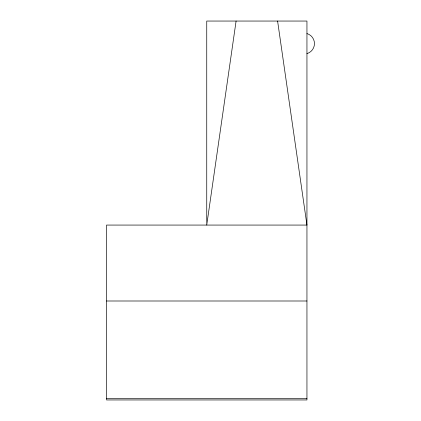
<?xml version="1.0" encoding="UTF-8"?>
<svg xmlns="http://www.w3.org/2000/svg" width="421" height="421" viewBox="0 0 421 421"><rect width="100%" height="100%" fill="white"/><g stroke="black" fill="none" stroke-linecap="round" stroke-linejoin="round"><path stroke-width="0.63" d="M236.092 21.05L206.743 225.067L206.743 21.05L306.946 21.05L306.946 399.95L106.539 399.95L106.539 225.067L306.946 225.067L277.597 21.05M106.539 300.999L306.946 300.999M106.539 398.698L306.946 398.698M306.946 33.575A10.436 10.436 0 0 1 306.946 53.614"/></g></svg>
